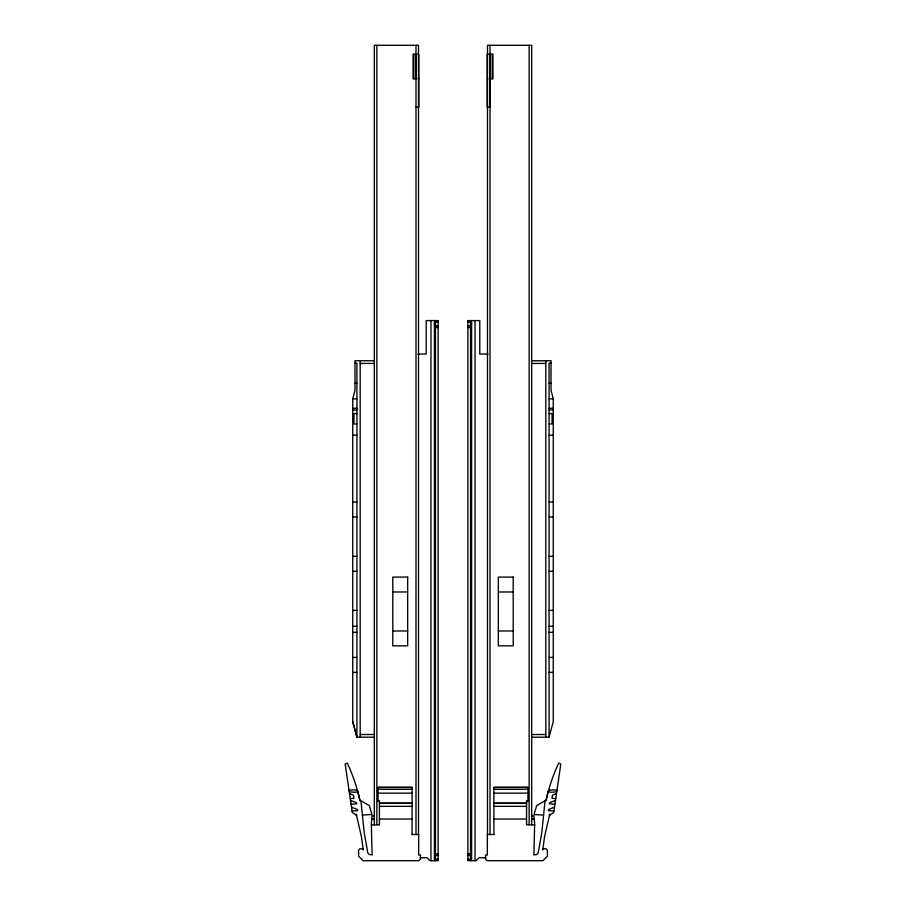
<?xml version="1.0" encoding="UTF-8"?>
<svg xmlns="http://www.w3.org/2000/svg" width="906" height="906" viewBox="0 0 906 906"><rect width="100%" height="100%" fill="white"/><g stroke="black" fill="none" stroke-linecap="round" stroke-linejoin="round"><path stroke-width="1.36" d="M549.568 814.075L549.432 815.491L553.702 812.489L560.814 764.075L558.73 763.09A172.604 172.604 0 0 0 546.171 800.123L536.646 805.615L534.042 814.528L543.611 815.026M545.061 800.757L541.822 832.455L538.323 852.286A2.978 2.978 0 0 1 535.389 854.743L533.77 854.743M542.739 849.987L544.574 836.6L549.478 815.457M549.115 737.076L553.249 721.652L553.249 398.685L551.018 390.361L551.018 360.747L531.675 360.747M556.477 793.577L552.49 795.162L552.014 798.356L555.74 798.571M555.48 800.383L549.489 802.75L549.33 803.86L554.925 804.188M554.483 807.178L548.492 809.545L548.334 810.655L553.917 810.983M531.675 816.136L533.951 815.796L534.653 823.826L533.906 854.743M350.26 798.571L353.986 798.356L353.51 795.162L349.523 793.577M351.075 804.188L356.67 803.86L356.511 802.75L350.52 800.383M352.083 810.983L357.666 810.655L357.508 809.545L351.517 807.178M416.069 78.777L413.045 78.777L413.045 54.224L418.776 54.224L418.776 107.055L416.103 107.055M418.006 78.777L418.776 78.777M487.224 78.777L487.994 78.777M489.931 78.777L492.955 78.777L492.955 54.224L487.224 54.224L487.224 107.055L489.897 107.055L489.897 54.224M435.446 321.064L438.119 321.064M467.881 321.064L470.554 321.064M438.119 322.06L434.404 322.06L434.404 859.216L438.119 859.216M467.881 322.06L471.596 322.06L471.596 859.216L467.881 859.216M435.446 325.775L438.119 325.775M467.881 325.775L470.554 325.775M435.446 327.508L438.119 327.508M467.881 327.508L470.554 327.508M417.926 354.053L426.216 354.053L426.216 320.577L438.119 320.577L438.119 860.7L430.067 860.7L426.975 857.722L419.976 857.722M488.074 354.053L479.784 354.053L479.784 320.577L467.881 320.577L467.881 860.7L475.933 860.7L479.025 857.722L486.024 857.722M374.325 360.747L354.982 360.747L354.982 390.361L352.751 398.685L352.751 721.652L356.194 734.517M354.982 363.113L356.919 363.113L356.919 737.201L374.325 737.201M551.018 363.113L549.081 363.113L549.081 737.201L531.675 737.201M360.192 363.431L374.325 363.431M531.675 363.431L545.808 363.431M354.982 383.193L356.919 383.193M549.081 383.193L551.018 383.193M352.751 398.821L356.919 398.821M549.081 398.821L553.249 398.821M352.751 408.278L356.919 408.278M549.081 408.278L553.249 408.278M352.751 409.908L356.919 409.908M549.081 409.908L553.249 409.908M356.919 413.578L353.94 413.578L353.94 423.974L356.919 423.974M549.081 413.578L552.06 413.578L552.06 423.974L549.081 423.974M352.751 435.208L356.919 435.208M549.081 435.208L553.249 435.208M352.751 502.049L356.919 502.049M549.081 502.049L553.249 502.049M352.751 517.043L356.919 517.043M549.081 517.043L553.249 517.043M352.751 556.341L356.919 556.341M549.081 556.341L553.249 556.341M352.751 571.29L356.919 571.29M549.081 571.29L553.249 571.29M392.785 591.98L407.666 591.98M498.334 591.98L513.215 591.98M352.751 610.384L356.919 610.384M549.081 610.384L553.249 610.384M352.751 626.284L356.919 626.284M549.081 626.284L553.249 626.284M392.785 630.961L407.666 630.961M498.334 630.961L513.215 630.961M352.751 632.354L356.919 632.354M549.081 632.354L553.249 632.354M352.751 657.45L356.919 657.45M549.081 657.45L553.249 657.45M352.751 672.399L356.919 672.399M549.081 672.399L553.249 672.399M360.192 734.517L374.325 734.517M531.675 734.517L545.808 734.517M379.421 801.187L378.085 801.187L378.085 787.348L412.083 787.348L412.083 834.517M493.917 834.517L493.917 787.348L527.915 787.348L527.915 801.187L526.579 801.187M378.085 787.393L412.083 787.393M493.917 787.393L527.915 787.393M378.085 789.273L412.083 789.273M493.917 789.273L527.915 789.273M349.036 790.259C359.693 788.537 361.743 793.803 349.252 791.731M556.964 790.259C546.329 788.548 544.246 793.769 556.748 791.731M378.085 793.169L412.083 793.169M493.917 793.169L527.915 793.169M378.085 801.097L379.421 801.097L379.421 824.879L371.347 824.879M527.915 801.097L526.579 801.097L526.579 824.879L534.653 824.879M379.421 803.112L412.083 803.112M493.917 803.112L526.579 803.112M379.421 803.384L412.083 803.384M493.917 803.384L526.579 803.384M379.421 806.351L412.083 806.351M493.917 806.351L526.579 806.351M371.777 818.979L374.325 818.979M379.421 819.035L412.083 819.035M493.917 819.035L526.579 819.035M531.675 818.979L534.223 818.979M411.8 834.517L418.663 834.517L418.663 855.049L420.497 855.049L420.497 859.137L418.708 860.7L363.08 860.7L358.606 856.238L358.606 850.281L359.863 848.797L363.091 848.797M494.2 834.517L487.337 834.517L487.337 855.049L485.503 855.049L485.503 859.137L487.292 860.7L542.92 860.7L547.394 856.238L547.394 850.281L546.137 848.797L542.909 848.797M435.446 853.769L438.119 853.769M467.881 853.769L470.554 853.769M372.23 854.743L370.611 854.743A2.978 2.978 0 0 1 367.677 852.286L364.178 832.455L360.939 800.757M435.446 855.49L438.119 855.49M467.881 855.49L470.554 855.49M435.446 860.213L438.119 860.213M467.881 860.213L470.554 860.213M374.325 816.136L372.049 815.796L371.347 823.826L372.094 854.743M356.432 814.075L356.568 815.491L352.298 812.489L345.186 764.075L347.27 763.09A172.604 172.604 0 0 1 359.829 800.123L369.354 805.615L371.958 814.528L362.389 815.026M352.751 721.652L356.919 737.156L356.386 735.23M356.522 815.457L361.426 836.6L363.261 849.987M545.808 360.747L545.808 737.201M531.675 824.879L531.675 45.3L487.485 45.3L487.485 834.517M529.149 45.3L529.149 824.607M492.173 54.224L492.173 78.777M490.01 45.3L490.01 834.517M475.027 320.577L475.027 860.7M470.554 320.577L470.554 322.06M470.554 860.7L470.554 323.102A9.219 4.473 -90 0 1 471.596 322.31M435.446 320.577L435.446 322.06M435.446 860.7L435.446 323.102A9.219 4.473 90 0 0 434.404 322.31M430.973 320.577L430.973 860.7M418.515 834.517L418.515 45.3L374.325 45.3L374.325 824.879M415.99 45.3L415.99 834.517M415.933 54.224L415.933 78.777M413.827 54.224L413.827 78.777M376.851 45.3L376.851 824.607M360.192 360.747L360.192 737.201M546.171 800.123A207.406 189.003 8.4 0 1 548.073 792.218M471.596 858.956A9.219 4.473 -90 0 1 470.554 858.175M435.446 858.175A9.219 4.473 -90 0 1 434.404 858.956M357.927 792.218A207.406 189.003 -8.4 0 1 359.829 800.123M407.666 577.099L392.785 577.099L392.785 645.842L407.666 645.842L407.666 577.099M513.215 577.099L498.334 577.099L498.334 645.842L513.215 645.842L513.215 577.099"/></g></svg>
